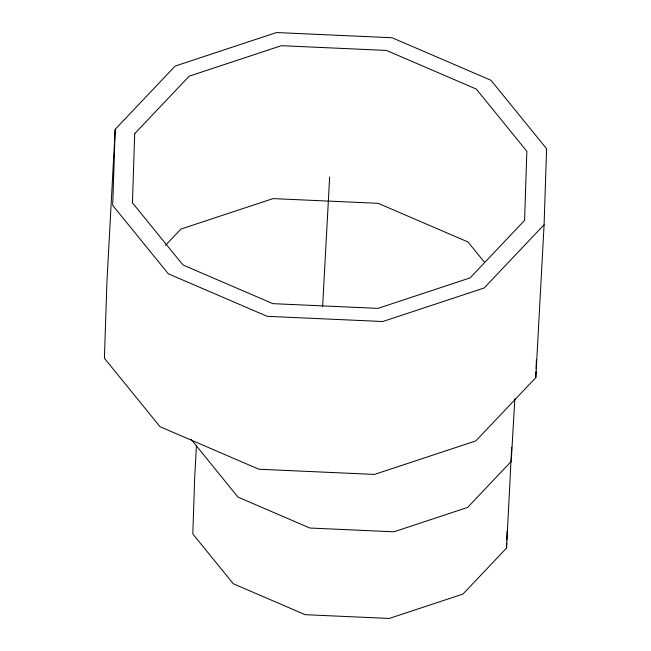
<?xml version="1.0" encoding="UTF-8"?>
<svg xmlns="http://www.w3.org/2000/svg" width="651" height="651" viewBox="0 0 651 651"><rect width="100%" height="100%" fill="white"/><g stroke="black" fill="none" stroke-linecap="round" stroke-linejoin="round"><path stroke-width="0.98" d="M115.194 129.321L112.696 205.358L168.324 273.802L267.179 316.321L382.772 321.521L484.124 288.002L544.09 224.75L546.588 148.713L490.96 80.268L392.105 37.75L276.512 32.55L175.152 66.068L115.194 129.321L106.91 282.225L104.412 358.262L160.04 426.714L258.895 469.233L374.488 474.424L475.848 440.906L535.806 377.653L544.09 224.75M196.439 445.43L194.641 478.68L192.818 533.975L233.278 583.752L305.164 614.674L389.225 618.45L462.934 594.078L506.543 548.077L506.706 543.048M506.803 540.037L507.105 530.988M511.694 447.318L506.543 548.077M535.806 377.653L536.009 371.575M536.107 368.531L536.408 359.409M322.619 306.654L329.642 177.031M514.843 398.624L511.23 461.396L467.63 507.43L393.92 531.802L309.86 528.026L237.965 497.104L191.191 439.425M165.549 245.289L180.929 229.071L273.062 198.604L378.141 203.324L468.004 241.977L484.645 262.451M134.7 133.658L132.43 202.778L182.996 264.998L272.859 303.651L377.938 308.379L470.071 277.904L524.576 220.412L526.854 151.292L476.28 89.065L386.417 50.42L281.346 45.692L189.205 76.167L134.7 133.658"/></g></svg>
